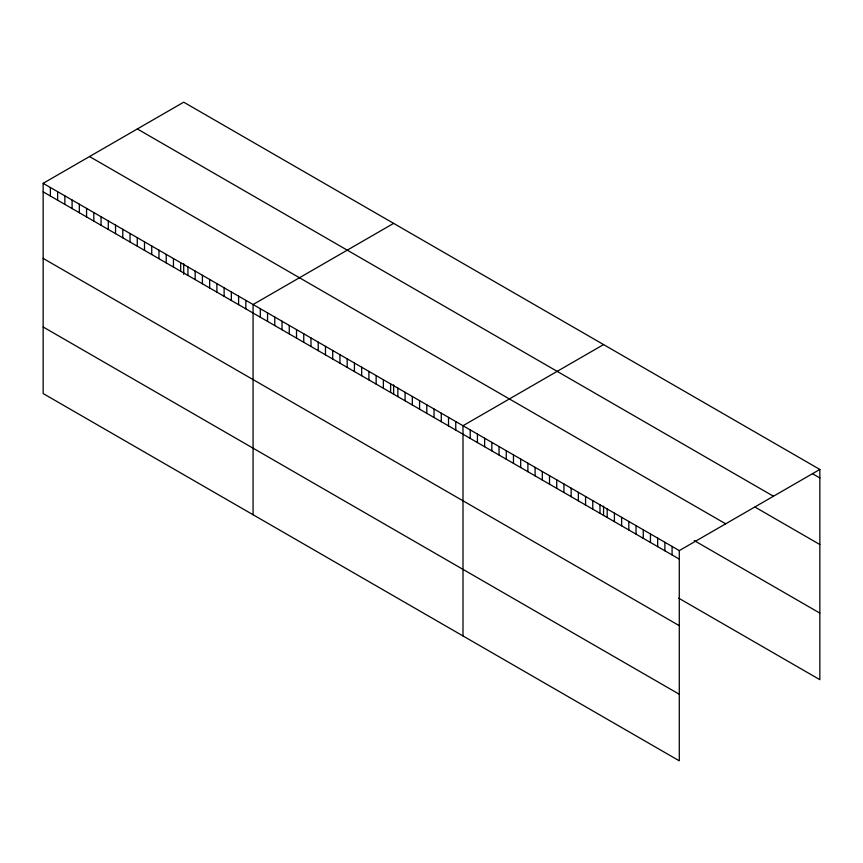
<?xml version="1.0" encoding="UTF-8"?>
<svg xmlns="http://www.w3.org/2000/svg" width="863" height="863" viewBox="0 0 863 863"><rect width="100%" height="100%" fill="white"/><g stroke="black" fill="none" stroke-linecap="round" stroke-linejoin="round"><path stroke-width="1.29" d="M43.15 183.323L679.289 550.605L679.289 760.821L43.15 393.55L43.15 183.323L183.711 102.179L819.85 469.45L819.85 679.677L678.75 598.21M393.636 223.377L253.075 304.531L253.075 514.747M603.561 344.574L463 425.729L463 635.945M679.289 550.605L819.85 469.45M812.644 473.798L819.85 477.951M137.325 128.954L773.464 496.236M754.963 507.056L819.85 544.521M89.536 156.548L725.675 523.819M694.197 540.562L819.85 613.108M43.15 191.834L679.289 559.105M43.15 258.393L679.289 625.675M43.15 326.98L679.289 694.251M672.083 546.441L672.083 554.941M664.877 542.277L664.877 550.777M657.66 538.113L657.66 546.613M650.454 533.949L650.454 542.46M643.248 529.785L643.248 538.296M636.031 525.632L636.031 534.132M628.825 521.468L628.825 529.968M621.619 517.304L621.619 525.804M614.402 513.14L614.402 521.64M607.196 508.976L607.196 517.476M603.561 506.063L603.561 515.578M599.99 504.812L599.99 513.323M592.773 500.648L592.773 509.159M585.567 496.495L585.567 504.995M578.361 492.331L578.361 500.831M571.144 488.167L571.144 496.667M563.938 484.003L563.938 492.503M556.732 479.839L556.732 488.339M549.515 475.675L549.515 484.186M542.309 471.511L542.309 480.022M535.103 467.358L535.103 475.858M527.886 463.194L527.886 471.694M520.68 459.03L520.68 467.53M513.474 454.866L513.474 463.366M506.257 450.702L506.257 459.202M499.051 446.538L499.051 455.049M491.845 442.374L491.845 450.885M484.628 438.221L484.628 446.721M477.422 434.057L477.422 442.557M470.216 429.893L470.216 438.393M455.761 421.554L455.761 430.054M448.523 417.368L448.523 425.869M441.284 413.194L441.284 421.694M434.046 409.008L434.046 417.519M426.807 404.833L426.807 413.334M419.569 400.648L419.569 409.159M412.331 396.473L412.331 404.974M405.092 392.298L405.092 400.799M397.854 388.113L397.854 396.613M393.636 384.866L393.636 394.369M390.615 383.938L390.615 392.438M383.377 379.752L383.377 388.264M376.139 375.578L376.139 384.078M368.9 371.392L368.9 379.903M361.662 367.217L361.662 375.718M354.423 363.043L354.423 371.543M347.185 358.857L347.185 367.358M339.946 354.682L339.946 363.183M332.708 350.497L332.708 359.008M325.47 346.322L325.47 354.822M318.231 342.136L318.231 350.648M310.993 337.962L310.993 346.462M303.754 333.787L303.754 342.287M296.516 329.601L296.516 338.102M289.267 325.427L289.267 333.927M282.028 321.241L282.028 329.752M274.79 317.066L274.79 325.567M267.552 312.891L267.552 321.392M260.313 308.706L260.313 317.206M245.836 300.346L245.836 308.857M238.598 296.171L238.598 304.671M231.36 291.985L231.36 300.497M224.121 287.811L224.121 296.311M216.883 283.636L216.883 292.136M209.644 279.45L209.644 287.951M202.406 275.275L202.406 283.776M195.167 271.09L195.167 279.601M187.929 266.915L187.929 275.416M183.711 263.657L183.711 274.358M180.691 262.73L180.691 271.241M173.452 258.555L173.452 267.055M166.214 254.38L166.214 262.881M158.975 250.194L158.975 258.695M151.737 246.02L151.737 254.52M144.499 241.834L144.499 250.346M137.26 237.659L137.26 246.16M130.022 233.474L130.022 241.985M122.773 229.299L122.773 237.8M115.534 225.124L115.534 233.625M108.296 220.939L108.296 229.439M101.057 216.764L101.057 225.265M93.819 212.578L93.819 221.09M86.58 208.404L86.58 216.904M79.342 204.229L79.342 212.73M72.104 200.043L72.104 208.544M64.865 195.869L64.865 204.369M57.627 191.683L57.627 200.194M50.388 187.508L50.388 196.009"/></g></svg>
